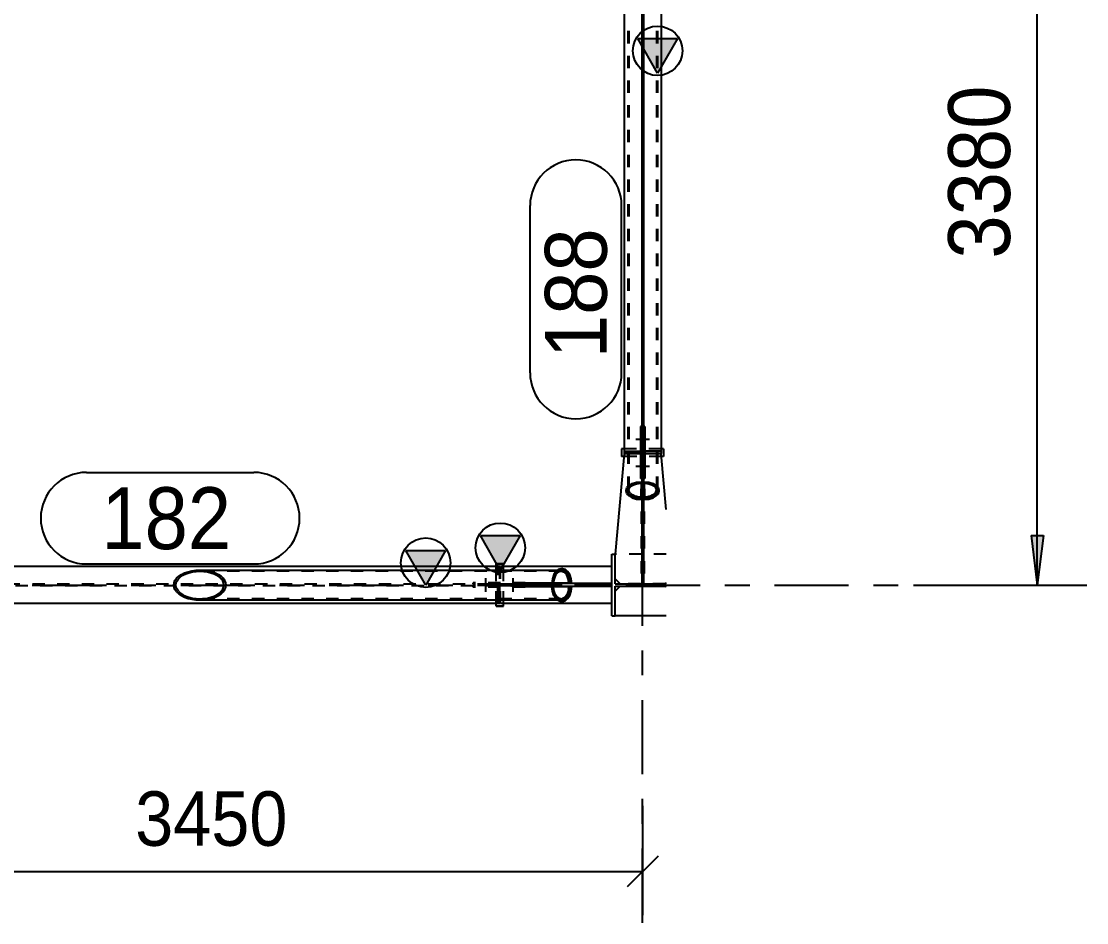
# Model space of a CAD drawing. Header units: millimetres. Extents: x 0 to 594, y 0 to 420.
# Drawn here: x 428.26 to 471.33, y 107.34 to 143.77 of the extents above; entities that cross this region are included whole.
import ezdxf

# ---------------------------------------------------------------- set-up
doc = ezdxf.new("R2010")
doc.units = ezdxf.units.MM
doc.header["$MEASUREMENT"] = 0
for name, pattern in [('XKITLINE00', [0]), ('XKITLINE02', [4, 2, -2]), ('XKITLINE03', [6, 3, -1, 1, -1]), ('XKITLINE04', [3, 0.5, -0.5, 0.5, -0.5, 0.5, -0.5])]:
    doc.linetypes.add(name, pattern=pattern)
for name, color, linetype in [('dimension', 7, 'Continuous'), ('grid', 7, 'Continuous'), ('mark', 7, 'Continuous'), ('part1', 7, 'Continuous')]:
    doc.layers.add(name, color=color, linetype=linetype)
doc.styles.add('STYLE_1', font='arial.ttf', dxfattribs={"height": 0.2})

# ---------------------------------------------------------------- blocks, each defined once
blk = doc.blocks.new('*D3365')
at = {"layer": 'grid', "color": 4, "linetype": 'XKITLINE03'}
blk.add_line((1247.14, 1660.143), (1630.763, 1660.143), dxfattribs=at)
blk = doc.blocks.new('*D3410')
at = {"layer": 'part1', "color": 0, "linetype": 'XKITLINE00'}
for p, q in [((1619.063, 1691.173), (1619.063, 1665.463)), ((1619.721, 1691.173), (1619.063, 1691.173)), ((1619.721, 1691.083), (1619.063, 1691.083)), ((1619.846, 1691.173), (1619.781, 1691.173)), ((1619.781, 1691.093), (1619.781, 1691.093)), ((1619.781, 1691.093), (1619.846, 1691.093)), ((1619.781, 1691.093), (1619.781, 1665.543)), ((1619.846, 1691.093), (1619.846, 1691.093)), ((1619.846, 1691.093), (1619.846, 1665.543)), ((1620.563, 1691.173), (1619.906, 1691.173)), ((1620.563, 1691.083), (1619.906, 1691.083)), ((1620.563, 1691.173), (1620.563, 1690.773)), ((1620.563, 1690.773), (1620.563, 1665.463)), ((1619.813, 1688.173), (1619.013, 1689.573)), ((1619.013, 1689.573), (1620.613, 1689.573)), ((1620.613, 1689.573), (1619.813, 1688.173)), ((1619.063, 1665.553), (1619.721, 1665.553)), ((1619.721, 1665.463), (1619.063, 1665.463)), ((1619.781, 1665.543), (1619.781, 1665.543)), ((1619.781, 1665.543), (1619.846, 1665.543)), ((1619.846, 1665.463), (1619.781, 1665.463)), ((1620.563, 1665.553), (1619.906, 1665.553)), ((1620.563, 1665.463), (1619.906, 1665.463))]:
    blk.add_line(p, q, dxfattribs=at)
at = {"layer": 'part1', "color": 2, "linetype": 'XKITLINE04'}
for p, q in [((1619.781, 1691.173), (1619.721, 1691.173)), ((1619.781, 1691.083), (1619.721, 1691.083)), ((1619.781, 1691.093), (1619.846, 1691.093)), ((1619.906, 1691.083), (1619.781, 1691.083)), ((1619.781, 1691.073), (1619.846, 1691.073)), ((1619.906, 1691.173), (1619.846, 1691.173)), ((1620.563, 1691.083), (1620.563, 1690.773)), ((1619.781, 1690.773), (1619.846, 1690.773)), ((1619.781, 1690.093), (1619.781, 1665.858)), ((1619.781, 1665.863), (1619.846, 1665.863)), ((1619.781, 1665.858), (1619.781, 1665.543)), ((1619.063, 1665.553), (1619.063, 1665.463)), ((1619.906, 1665.553), (1619.721, 1665.553)), ((1619.781, 1665.463), (1619.721, 1665.463)), ((1619.781, 1665.563), (1619.846, 1665.563)), ((1619.781, 1665.543), (1619.846, 1665.543)), ((1619.906, 1665.463), (1619.846, 1665.463))]:
    blk.add_line(p, q, dxfattribs=at)
at = {"layer": 'part1', "color": 0, "linetype": 'XKITLINE00'}
blk.add_circle((1619.813, 1689.073), 1, dxfattribs=at)
at = {"layer": 'part1', "color": 0}
blk.add_solid([(1619.013, 1689.573), (1620.613, 1689.573), (1619.013, 1689.573), (1619.813, 1688.173)], dxfattribs=at)
blk = doc.blocks.new('*D3411')
at = {"layer": 'part1', "color": 2, "linetype": 'XKITLINE04'}
for p, q in [((1619.208, 1682.535), (1619.208, 1663.982)), ((1619.258, 1682.535), (1619.258, 1663.982)), ((1620.368, 1682.535), (1620.368, 1663.982)), ((1620.418, 1682.535), (1620.418, 1663.982)), ((1619.743, 1666.025), (1619.813, 1666.028)), ((1619.743, 1666.025), (1619.743, 1663.676)), ((1619.743, 1666), (1619.813, 1666.003)), ((1619.883, 1666.025), (1619.813, 1666.028)), ((1619.883, 1666), (1619.813, 1666.003)), ((1619.883, 1666.025), (1619.883, 1663.676)), ((1619.743, 1665.44), (1619.813, 1665.438)), ((1619.743, 1665.415), (1619.813, 1665.412)), ((1619.813, 1665.438), (1619.883, 1665.44)), ((1619.813, 1665.412), (1619.883, 1665.415)), ((1619.238, 1664.077), (1619.274, 1664.122)), ((1619.274, 1664.122), (1619.324, 1664.163)), ((1619.286, 1664.069), (1619.319, 1664.11)), ((1619.319, 1664.11), (1619.364, 1664.148)), ((1619.324, 1664.163), (1619.386, 1664.2)), ((1619.364, 1664.148), (1619.421, 1664.182)), ((1619.386, 1664.2), (1619.458, 1664.231)), ((1619.421, 1664.182), (1619.487, 1664.21)), ((1619.458, 1664.231), (1619.539, 1664.256)), ((1619.487, 1664.21), (1619.561, 1664.234)), ((1619.539, 1664.256), (1619.626, 1664.275)), ((1619.561, 1664.234), (1619.642, 1664.251)), ((1619.626, 1664.275), (1619.719, 1664.286)), ((1619.642, 1664.251), (1619.727, 1664.261)), ((1619.719, 1664.286), (1619.743, 1664.287)), ((1619.727, 1664.261), (1619.743, 1664.262)), ((1619.883, 1664.287), (1619.908, 1664.286)), ((1619.883, 1664.262), (1619.9, 1664.261)), ((1619.9, 1664.261), (1619.985, 1664.251)), ((1619.908, 1664.286), (1620, 1664.275)), ((1619.985, 1664.251), (1620.065, 1664.234)), ((1620, 1664.275), (1620.088, 1664.256)), ((1620.065, 1664.234), (1620.14, 1664.21)), ((1620.088, 1664.256), (1620.169, 1664.231)), ((1620.14, 1664.21), (1620.206, 1664.182)), ((1620.169, 1664.231), (1620.241, 1664.2)), ((1620.206, 1664.182), (1620.262, 1664.148)), ((1620.241, 1664.2), (1620.303, 1664.163)), ((1620.262, 1664.148), (1620.308, 1664.11)), ((1620.303, 1664.163), (1620.352, 1664.122)), ((1620.341, 1664.069), (1620.308, 1664.11)), ((1620.389, 1664.077), (1620.352, 1664.122)), ((1619.208, 1663.982), (1619.216, 1664.03)), ((1619.216, 1663.934), (1619.208, 1663.982)), ((1619.216, 1664.03), (1619.238, 1664.077)), ((1619.238, 1663.887), (1619.216, 1663.934)), ((1619.274, 1663.842), (1619.238, 1663.887)), ((1619.258, 1663.982), (1619.265, 1664.026)), ((1619.265, 1663.938), (1619.258, 1663.982)), ((1619.265, 1664.026), (1619.286, 1664.069)), ((1619.286, 1663.894), (1619.265, 1663.938)), ((1619.274, 1663.842), (1619.324, 1663.801)), ((1619.319, 1663.853), (1619.286, 1663.894)), ((1619.319, 1663.853), (1619.364, 1663.816)), ((1619.324, 1663.801), (1619.386, 1663.764)), ((1619.364, 1663.816), (1619.421, 1663.782)), ((1619.386, 1663.764), (1619.458, 1663.732)), ((1619.421, 1663.782), (1619.487, 1663.753)), ((1619.458, 1663.732), (1619.539, 1663.707)), ((1619.487, 1663.753), (1619.561, 1663.73)), ((1619.539, 1663.707), (1619.626, 1663.689)), ((1619.561, 1663.73), (1619.642, 1663.713)), ((1619.626, 1663.689), (1619.719, 1663.677)), ((1619.642, 1663.713), (1619.727, 1663.703)), ((1619.719, 1663.677), (1619.743, 1663.676)), ((1619.727, 1663.703), (1619.743, 1663.702)), ((1619.883, 1663.702), (1619.9, 1663.703)), ((1619.883, 1663.676), (1619.908, 1663.677)), ((1619.9, 1663.703), (1619.985, 1663.713)), ((1619.908, 1663.677), (1620, 1663.689)), ((1619.985, 1663.713), (1620.065, 1663.73)), ((1620, 1663.689), (1620.088, 1663.707)), ((1620.065, 1663.73), (1620.14, 1663.753)), ((1620.088, 1663.707), (1620.169, 1663.732)), ((1620.14, 1663.753), (1620.206, 1663.782)), ((1620.169, 1663.732), (1620.241, 1663.764)), ((1620.206, 1663.782), (1620.262, 1663.816)), ((1620.241, 1663.764), (1620.303, 1663.801)), ((1620.262, 1663.816), (1620.308, 1663.853)), ((1620.303, 1663.801), (1620.352, 1663.842)), ((1620.308, 1663.853), (1620.341, 1663.894)), ((1620.362, 1664.026), (1620.341, 1664.069)), ((1620.341, 1663.894), (1620.362, 1663.938)), ((1620.352, 1663.842), (1620.389, 1663.887)), ((1620.368, 1663.982), (1620.362, 1664.026)), ((1620.362, 1663.938), (1620.368, 1663.982)), ((1620.411, 1664.03), (1620.389, 1664.077)), ((1620.389, 1663.887), (1620.411, 1663.934)), ((1620.418, 1663.982), (1620.411, 1664.03)), ((1620.411, 1663.934), (1620.418, 1663.982))]:
    blk.add_line(p, q, dxfattribs=at)
at = {"layer": 'part1', "color": 0, "linetype": 'XKITLINE00'}
for p, q in [((1620.418, 1680.833), (1619.618, 1682.233)), ((1619.618, 1682.233), (1621.218, 1682.233)), ((1621.218, 1682.233), (1620.418, 1680.833))]:
    blk.add_line(p, q, dxfattribs=at)
blk.add_circle((1620.418, 1681.733), 1, dxfattribs=at)
at = {"layer": 'part1', "color": 0}
blk.add_solid([(1619.618, 1682.233), (1621.218, 1682.233), (1619.618, 1682.233), (1620.418, 1680.833)], dxfattribs=at)
blk = doc.blocks.new('*D3747')
at = {"layer": 'part1', "color": 0, "linetype": 'XKITLINE00'}
for p, q in [((1619.063, 1665.443), (1618.703, 1661.393)), ((1619.721, 1665.443), (1619.063, 1665.443)), ((1619.783, 1665.443), (1619.781, 1665.443)), ((1619.846, 1665.443), (1619.843, 1665.443)), ((1620.563, 1665.443), (1619.906, 1665.443)), ((1620.763, 1663.196), (1620.563, 1665.443)), ((1618.903, 1660.188), (1618.703, 1660.388)), ((1620.763, 1660.227), (1620.723, 1660.188))]:
    blk.add_line(p, q, dxfattribs=at)
at = {"layer": 'part1', "color": 2, "linetype": 'XKITLINE04'}
for p, q in [((1620.563, 1665.443), (1619.063, 1665.443)), ((1619.843, 1665.443), (1619.783, 1665.443)), ((1619.906, 1665.443), (1619.846, 1665.443)), ((1618.703, 1660.388), (1618.703, 1661.393)), ((1618.703, 1660.388), (1618.703, 1661.393)), ((1620.723, 1660.188), (1618.903, 1660.188))]:
    blk.add_line(p, q, dxfattribs=at)
blk = doc.blocks.new('*D3748')
at = {"layer": 'part1', "color": 0, "linetype": 'XKITLINE00'}
for p, q in [((1619.783, 1665.443), (1619.843, 1665.443)), ((1619.783, 1665.443), (1619.783, 1660.188)), ((1619.843, 1665.443), (1619.843, 1660.188)), ((1619.783, 1660.188), (1619.843, 1660.188))]:
    blk.add_line(p, q, dxfattribs=at)
at = {"layer": 'part1', "color": 2, "linetype": 'XKITLINE04'}
for p, q in [((1619.783, 1665.443), (1619.843, 1665.443)), ((1619.783, 1665.143), (1619.843, 1665.143)), ((1619.783, 1660.388), (1619.843, 1660.388)), ((1619.783, 1660.188), (1619.843, 1660.188))]:
    blk.add_line(p, q, dxfattribs=at)
blk = doc.blocks.new('*D3749')
at = {"layer": 'part1', "color": 0, "linetype": 'XKITLINE00'}
for p, q in [((1619.721, 1666.543), (1619.721, 1664.443)), ((1619.781, 1666.543), (1619.721, 1666.543)), ((1619.781, 1666.543), (1619.781, 1664.443)), ((1619.781, 1664.443), (1619.721, 1664.443))]:
    blk.add_line(p, q, dxfattribs=at)
blk = doc.blocks.new('*D3750')
at = {"layer": 'part1', "color": 0, "linetype": 'XKITLINE00'}
for p, q in [((1619.846, 1666.543), (1619.846, 1664.443)), ((1619.906, 1666.543), (1619.846, 1666.543)), ((1619.906, 1666.543), (1619.906, 1664.443)), ((1619.906, 1664.443), (1619.846, 1664.443))]:
    blk.add_line(p, q, dxfattribs=at)
blk = doc.blocks.new('*D3751')
at = {"layer": 'part1', "color": 0, "linetype": 'XKITLINE00'}
for p, q in [((1618.963, 1665.643), (1618.963, 1665.343)), ((1619.063, 1665.643), (1618.963, 1665.643)), ((1620.663, 1665.643), (1620.563, 1665.643)), ((1620.663, 1665.643), (1620.663, 1665.343)), ((1619.054, 1665.343), (1618.963, 1665.343)), ((1620.663, 1665.343), (1620.572, 1665.343))]:
    blk.add_line(p, q, dxfattribs=at)
at = {"layer": 'part1', "color": 2, "linetype": 'XKITLINE04'}
for p, q in [((1620.563, 1665.643), (1619.063, 1665.643)), ((1620.572, 1665.343), (1619.054, 1665.343))]:
    blk.add_line(p, q, dxfattribs=at)
blk = doc.blocks.new('*D3752')
at = {"layer": 'part1', "color": 0, "linetype": 'XKITLINE00'}
blk.add_line((1619.538, 1666.043), (1620.088, 1666.043), dxfattribs=at)
blk.add_line((1619.538, 1666.043), (1620.088, 1666.043), dxfattribs=at)
blk.add_line((1619.538, 1666.043), (1620.088, 1666.043), dxfattribs=at)
blk = doc.blocks.new('*D3753')
at = {"layer": 'part1', "color": 0, "linetype": 'XKITLINE00'}
blk.add_line((1619.538, 1664.943), (1620.088, 1664.943), dxfattribs=at)
blk.add_line((1619.538, 1664.943), (1620.088, 1664.943), dxfattribs=at)
blk.add_line((1619.538, 1664.943), (1620.088, 1664.943), dxfattribs=at)
blk = doc.blocks.new('*D3783')
at = {"layer": 'grid', "color": 4, "linetype": 'XKITLINE03'}
blk.add_line((1619.813, 1646.495), (1619.813, 1724.317), dxfattribs=at)
blk = doc.blocks.new('*D3831')
at = {"layer": 'dimension', "color": 1, "linetype": 'XKITLINE00'}
for p, q in [((1585.313, 1657.205), (1585.313, 1646.803)), ((1619.813, 1651.217), (1619.813, 1646.803)), ((1585.936, 1649.185), (1584.691, 1647.941)), ((1620.436, 1649.185), (1619.191, 1647.941)), ((1585.313, 1648.563), (1619.813, 1648.563))]:
    blk.add_line(p, q, dxfattribs=at)
at = {"layer": 'dimension', "color": 1, "style": 'STYLE_1', "width": 0.9}
blk.add_text('3450', height=2.2, dxfattribs=at).set_placement((1599.3, 1649.603))
blk = doc.blocks.new('*D3832')
at = {"layer": 'part1', "color": 0, "linetype": 'XKITLINE00'}
for p, q in [((1611.043, 1660.143), (1610.243, 1661.543)), ((1610.243, 1661.543), (1611.843, 1661.543)), ((1611.843, 1661.543), (1611.043, 1660.143)), ((1589.083, 1659.393), (1589.083, 1660.893)), ((1589.173, 1660.893), (1589.083, 1660.893)), ((1614.043, 1660.893), (1589.173, 1660.893)), ((1589.173, 1659.393), (1589.173, 1660.893)), ((1613.953, 1660.748), (1613.953, 1660.893)), ((1614.043, 1660.748), (1614.043, 1660.893)), ((1614.043, 1659.393), (1589.083, 1659.393)), ((1613.953, 1659.393), (1613.953, 1659.538)), ((1614.043, 1659.393), (1614.043, 1659.538))]:
    blk.add_line(p, q, dxfattribs=at)
at = {"layer": 'part1', "color": 2, "linetype": 'XKITLINE04'}
for p, q in [((1613.953, 1660.893), (1589.173, 1660.893)), ((1613.953, 1659.538), (1613.953, 1660.748)), ((1614.043, 1659.393), (1614.043, 1660.748)), ((1589.163, 1660.11), (1589.163, 1660.175)), ((1613.643, 1660.175), (1589.163, 1660.175)), ((1613.963, 1660.11), (1589.163, 1660.11)), ((1589.479, 1660.11), (1589.163, 1660.11)), ((1589.183, 1660.11), (1589.183, 1660.175)), ((1589.483, 1660.11), (1589.483, 1660.175)), ((1613.643, 1660.11), (1613.643, 1660.175)), ((1613.643, 1660.175), (1613.648, 1660.175)), ((1613.963, 1660.175), (1613.643, 1660.175)), ((1613.943, 1660.11), (1613.943, 1660.175)), ((1613.963, 1660.11), (1613.963, 1660.175)), ((1614.043, 1659.538), (1614.043, 1660.175)), ((1613.953, 1659.393), (1589.083, 1659.393))]:
    blk.add_line(p, q, dxfattribs=at)
at = {"layer": 'part1', "color": 0, "linetype": 'XKITLINE00'}
blk.add_circle((1611.043, 1661.043), 1, dxfattribs=at)
at = {"layer": 'part1', "color": 0}
blk.add_solid([(1610.243, 1661.543), (1611.843, 1661.543), (1610.243, 1661.543), (1611.043, 1660.143)], dxfattribs=at)
blk = doc.blocks.new('*D3833')
at = {"layer": 'part1', "color": 0, "linetype": 'XKITLINE00'}
for p, q in [((1614.058, 1660.748), (1613.258, 1662.148)), ((1613.258, 1662.148), (1614.858, 1662.148)), ((1614.858, 1662.148), (1614.058, 1660.748)), ((1601.294, 1660.632), (1601.436, 1660.682)), ((1601.436, 1660.682), (1601.589, 1660.718)), ((1601.475, 1660.637), (1601.616, 1660.671)), ((1601.589, 1660.718), (1601.751, 1660.74)), ((1601.616, 1660.671), (1601.764, 1660.691)), ((1601.751, 1660.74), (1601.917, 1660.748)), ((1601.764, 1660.691), (1601.917, 1660.698)), ((1601.917, 1660.748), (1616.521, 1660.748)), ((1601.917, 1660.748), (1602.082, 1660.74)), ((1601.917, 1660.698), (1602.069, 1660.691)), ((1602.069, 1660.691), (1602.217, 1660.671)), ((1602.082, 1660.74), (1602.244, 1660.718)), ((1602.217, 1660.671), (1602.358, 1660.637)), ((1602.244, 1660.718), (1602.397, 1660.682)), ((1602.397, 1660.682), (1602.539, 1660.632)), ((1616.521, 1660.748), (1616.575, 1660.74)), ((1616.575, 1660.74), (1616.628, 1660.718)), ((1616.628, 1660.718), (1616.678, 1660.682)), ((1616.724, 1660.632), (1616.678, 1660.682)), ((1600.857, 1660.143), (1600.87, 1660.237)), ((1600.87, 1660.237), (1600.909, 1660.33)), ((1600.909, 1660.33), (1600.973, 1660.417)), ((1600.945, 1660.143), (1600.957, 1660.23)), ((1600.957, 1660.23), (1600.992, 1660.314)), ((1600.973, 1660.417), (1601.059, 1660.498)), ((1600.992, 1660.314), (1601.051, 1660.395)), ((1601.051, 1660.395), (1601.13, 1660.469)), ((1601.059, 1660.498), (1601.167, 1660.571)), ((1601.13, 1660.469), (1601.229, 1660.535)), ((1601.167, 1660.571), (1601.294, 1660.632)), ((1601.229, 1660.535), (1601.345, 1660.592)), ((1601.345, 1660.592), (1601.475, 1660.637)), ((1602.358, 1660.637), (1602.488, 1660.592)), ((1602.488, 1660.592), (1602.604, 1660.535)), ((1602.539, 1660.632), (1602.666, 1660.571)), ((1602.604, 1660.535), (1602.703, 1660.469)), ((1602.666, 1660.571), (1602.774, 1660.498)), ((1602.703, 1660.469), (1602.782, 1660.395)), ((1602.774, 1660.498), (1602.86, 1660.417)), ((1602.841, 1660.314), (1602.782, 1660.395)), ((1602.876, 1660.23), (1602.841, 1660.314)), ((1602.924, 1660.33), (1602.86, 1660.417)), ((1602.888, 1660.143), (1602.876, 1660.23)), ((1602.963, 1660.237), (1602.924, 1660.33)), ((1602.976, 1660.143), (1602.963, 1660.237)), ((1616.765, 1660.571), (1616.724, 1660.632)), ((1616.8, 1660.498), (1616.765, 1660.571)), ((1616.829, 1660.417), (1616.8, 1660.498)), ((1616.849, 1660.33), (1616.829, 1660.417)), ((1616.862, 1660.237), (1616.849, 1660.33)), ((1616.863, 1660.213), (1616.862, 1660.237)), ((1600.87, 1660.048), (1600.857, 1660.143)), ((1600.909, 1659.956), (1600.87, 1660.048)), ((1600.973, 1659.868), (1600.909, 1659.956)), ((1600.957, 1660.056), (1600.945, 1660.143)), ((1600.992, 1659.971), (1600.957, 1660.056)), ((1600.973, 1659.868), (1601.059, 1659.787)), ((1601.051, 1659.891), (1600.992, 1659.971)), ((1601.051, 1659.891), (1601.13, 1659.817)), ((1601.13, 1659.817), (1601.229, 1659.75)), ((1602.604, 1659.75), (1602.703, 1659.817)), ((1602.703, 1659.817), (1602.782, 1659.891)), ((1602.774, 1659.787), (1602.86, 1659.868)), ((1602.782, 1659.891), (1602.841, 1659.971)), ((1602.841, 1659.971), (1602.876, 1660.056)), ((1602.86, 1659.868), (1602.924, 1659.956)), ((1602.876, 1660.056), (1602.888, 1660.143)), ((1602.924, 1659.956), (1602.963, 1660.048)), ((1602.963, 1660.048), (1602.976, 1660.143)), ((1615.208, 1660.143), (1615.205, 1660.213)), ((1616.863, 1660.213), (1615.205, 1660.213)), ((1615.205, 1660.073), (1615.208, 1660.143)), ((1616.863, 1660.073), (1615.205, 1660.073)), ((1616.8, 1659.787), (1616.829, 1659.868)), ((1616.829, 1659.868), (1616.849, 1659.956)), ((1616.849, 1659.956), (1616.862, 1660.048)), ((1616.862, 1660.048), (1616.863, 1660.073)), ((1601.059, 1659.787), (1601.167, 1659.715)), ((1601.167, 1659.715), (1601.294, 1659.653)), ((1601.229, 1659.75), (1601.345, 1659.694)), ((1601.294, 1659.653), (1601.436, 1659.604)), ((1601.345, 1659.694), (1601.475, 1659.648)), ((1601.436, 1659.604), (1601.589, 1659.567)), ((1601.475, 1659.648), (1601.616, 1659.615)), ((1601.589, 1659.567), (1601.751, 1659.545)), ((1601.616, 1659.615), (1601.764, 1659.595)), ((1601.751, 1659.545), (1601.917, 1659.538)), ((1601.764, 1659.595), (1601.917, 1659.588)), ((1601.917, 1659.588), (1602.069, 1659.595)), ((1601.917, 1659.538), (1602.082, 1659.545)), ((1601.917, 1659.538), (1616.521, 1659.538)), ((1602.069, 1659.595), (1602.217, 1659.615)), ((1602.082, 1659.545), (1602.244, 1659.567)), ((1602.217, 1659.615), (1602.358, 1659.648)), ((1602.244, 1659.567), (1602.397, 1659.604)), ((1602.358, 1659.648), (1602.488, 1659.694)), ((1602.397, 1659.604), (1602.539, 1659.653)), ((1602.488, 1659.694), (1602.604, 1659.75)), ((1602.539, 1659.653), (1602.666, 1659.715)), ((1602.666, 1659.715), (1602.774, 1659.787)), ((1616.521, 1659.538), (1616.575, 1659.545)), ((1616.575, 1659.545), (1616.628, 1659.567)), ((1616.628, 1659.567), (1616.678, 1659.604)), ((1616.678, 1659.604), (1616.724, 1659.653)), ((1616.724, 1659.653), (1616.765, 1659.715)), ((1616.765, 1659.715), (1616.8, 1659.787))]:
    blk.add_line(p, q, dxfattribs=at)
at = {"layer": 'part1', "color": 2, "linetype": 'XKITLINE04'}
for p, q in [((1616.521, 1660.698), (1601.917, 1660.698)), ((1616.318, 1660.632), (1616.364, 1660.682)), ((1616.414, 1660.718), (1616.364, 1660.682)), ((1616.377, 1660.637), (1616.423, 1660.671)), ((1616.414, 1660.718), (1616.467, 1660.74)), ((1616.471, 1660.691), (1616.423, 1660.671)), ((1616.467, 1660.74), (1616.521, 1660.748)), ((1616.471, 1660.691), (1616.521, 1660.698)), ((1616.521, 1660.698), (1616.57, 1660.691)), ((1616.57, 1660.691), (1616.619, 1660.671)), ((1616.619, 1660.671), (1616.665, 1660.637)), ((1616.178, 1660.213), (1616.179, 1660.237)), ((1616.179, 1660.237), (1616.192, 1660.33)), ((1616.192, 1660.33), (1616.213, 1660.417)), ((1616.207, 1660.213), (1616.208, 1660.23)), ((1616.208, 1660.23), (1616.209, 1660.237)), ((1616.209, 1660.237), (1616.219, 1660.314)), ((1616.213, 1660.417), (1616.241, 1660.498)), ((1616.238, 1660.395), (1616.219, 1660.314)), ((1616.264, 1660.469), (1616.238, 1660.395)), ((1616.241, 1660.498), (1616.276, 1660.571)), ((1616.297, 1660.535), (1616.264, 1660.469)), ((1616.276, 1660.571), (1616.318, 1660.632)), ((1616.334, 1660.592), (1616.297, 1660.535)), ((1616.377, 1660.637), (1616.334, 1660.592)), ((1616.707, 1660.592), (1616.665, 1660.637)), ((1616.745, 1660.535), (1616.707, 1660.592)), ((1616.777, 1660.469), (1616.745, 1660.535)), ((1616.803, 1660.395), (1616.777, 1660.469)), ((1616.822, 1660.314), (1616.803, 1660.395)), ((1616.833, 1660.237), (1616.822, 1660.314)), ((1616.834, 1660.23), (1616.833, 1660.237)), ((1616.835, 1660.213), (1616.834, 1660.23)), ((1614.517, 1660.143), (1614.52, 1660.213)), ((1614.52, 1660.073), (1614.517, 1660.143)), ((1615.205, 1660.213), (1614.52, 1660.213)), ((1615.205, 1660.073), (1614.52, 1660.073)), ((1614.546, 1660.143), (1614.549, 1660.213)), ((1614.549, 1660.073), (1614.546, 1660.143)), ((1615.179, 1660.143), (1615.176, 1660.213)), ((1615.176, 1660.073), (1615.179, 1660.143)), ((1616.179, 1660.048), (1616.178, 1660.073)), ((1616.192, 1659.956), (1616.179, 1660.048)), ((1616.213, 1659.868), (1616.192, 1659.956)), ((1616.208, 1660.056), (1616.207, 1660.073)), ((1616.219, 1659.971), (1616.208, 1660.056)), ((1616.241, 1659.787), (1616.213, 1659.868)), ((1616.238, 1659.891), (1616.219, 1659.971)), ((1616.264, 1659.817), (1616.238, 1659.891)), ((1616.297, 1659.75), (1616.264, 1659.817)), ((1616.777, 1659.817), (1616.745, 1659.75)), ((1616.803, 1659.891), (1616.777, 1659.817)), ((1616.822, 1659.971), (1616.803, 1659.891)), ((1616.822, 1659.971), (1616.834, 1660.056)), ((1616.834, 1660.056), (1616.835, 1660.073)), ((1616.521, 1659.588), (1601.917, 1659.588)), ((1616.276, 1659.715), (1616.241, 1659.787)), ((1616.318, 1659.653), (1616.276, 1659.715)), ((1616.334, 1659.694), (1616.297, 1659.75)), ((1616.364, 1659.604), (1616.318, 1659.653)), ((1616.372, 1659.653), (1616.334, 1659.694)), ((1616.364, 1659.604), (1616.414, 1659.567)), ((1616.377, 1659.648), (1616.372, 1659.653)), ((1616.377, 1659.648), (1616.423, 1659.615)), ((1616.414, 1659.567), (1616.467, 1659.545)), ((1616.423, 1659.615), (1616.471, 1659.595)), ((1616.467, 1659.545), (1616.521, 1659.538)), ((1616.471, 1659.595), (1616.521, 1659.588)), ((1616.521, 1659.588), (1616.57, 1659.595)), ((1616.619, 1659.615), (1616.57, 1659.595)), ((1616.619, 1659.615), (1616.665, 1659.648)), ((1616.665, 1659.648), (1616.669, 1659.653)), ((1616.669, 1659.653), (1616.707, 1659.694)), ((1616.745, 1659.75), (1616.707, 1659.694))]:
    blk.add_line(p, q, dxfattribs=at)
at = {"layer": 'part1', "color": 0, "linetype": 'XKITLINE00'}
blk.add_circle((1614.058, 1661.648), 1, dxfattribs=at)
at = {"layer": 'part1', "color": 0}
blk.add_solid([(1613.258, 1662.148), (1614.858, 1662.148), (1613.258, 1662.148), (1614.058, 1660.748)], dxfattribs=at)
blk = doc.blocks.new('*D3834')
at = {"layer": 'part1', "color": 2, "linetype": 'XKITLINE04'}
for p, q in [((1618.903, 1660.098), (1618.703, 1659.898)), ((1618.703, 1658.893), (1618.703, 1659.898)), ((1620.723, 1660.098), (1618.903, 1660.098)), ((1620.763, 1660.058), (1620.723, 1660.098)), ((1620.763, 1658.893), (1618.703, 1658.893))]:
    blk.add_line(p, q, dxfattribs=at)
blk = doc.blocks.new('*D3835')
at = {"layer": 'part1', "color": 2, "linetype": 'XKITLINE04'}
for p, q in [((1618.903, 1660.098), (1618.703, 1659.898)), ((1618.703, 1658.893), (1618.703, 1659.898)), ((1620.723, 1660.098), (1618.903, 1660.098)), ((1620.763, 1660.058), (1620.723, 1660.098)), ((1620.763, 1658.893), (1618.703, 1658.893))]:
    blk.add_line(p, q, dxfattribs=at)
blk = doc.blocks.new('*D3836')
at = {"layer": 'part1', "color": 2, "linetype": 'XKITLINE04'}
for p, q in [((1620.763, 1661.393), (1618.703, 1661.393)), ((1618.703, 1660.388), (1618.703, 1661.393)), ((1618.903, 1660.188), (1618.703, 1660.388)), ((1620.763, 1660.227), (1620.723, 1660.188)), ((1620.723, 1660.188), (1618.903, 1660.188))]:
    blk.add_line(p, q, dxfattribs=at)
blk = doc.blocks.new('*D3837')
at = {"layer": 'part1', "color": 2, "linetype": 'XKITLINE04'}
for p, q in [((1618.903, 1660.098), (1618.703, 1659.898)), ((1618.703, 1658.893), (1618.703, 1659.898)), ((1620.723, 1660.098), (1618.903, 1660.098)), ((1620.763, 1660.058), (1620.723, 1660.098)), ((1620.763, 1658.893), (1618.703, 1658.893))]:
    blk.add_line(p, q, dxfattribs=at)
blk = doc.blocks.new('*D3838')
at = {"layer": 'part1', "color": 2, "linetype": 'XKITLINE04'}
for p, q in [((1618.413, 1660.203), (1614.422, 1660.203)), ((1614.422, 1660.083), (1614.422, 1660.203)), ((1618.413, 1660.083), (1614.422, 1660.083)), ((1618.363, 1660.083), (1618.363, 1660.203))]:
    blk.add_line(p, q, dxfattribs=at)
blk = doc.blocks.new('*D3839')
at = {"layer": 'part1', "color": 2, "linetype": 'XKITLINE04'}
for p, q in [((1616.309, 1660.694), (1616.226, 1660.562)), ((1616.358, 1660.694), (1616.275, 1660.562)), ((1616.373, 1660.748), (1616.309, 1660.694)), ((1616.459, 1660.779), (1616.358, 1660.694)), ((1616.57, 1660.808), (1616.459, 1660.779)), ((1616.169, 1660.393), (1616.144, 1660.213)), ((1616.226, 1660.562), (1616.169, 1660.393)), ((1616.169, 1660.393), (1616.218, 1660.393)), ((1616.218, 1660.393), (1616.192, 1660.203)), ((1616.275, 1660.562), (1616.218, 1660.393)), ((1616.948, 1660.203), (1616.143, 1660.203))]:
    blk.add_line(p, q, dxfattribs=at)
at = {"layer": 'part1', "color": 0, "linetype": 'XKITLINE00'}
for p, q in [((1616.41, 1660.779), (1616.373, 1660.748)), ((1616.41, 1660.779), (1616.521, 1660.808)), ((1616.521, 1660.808), (1616.632, 1660.779)), ((1616.521, 1660.808), (1616.57, 1660.808)), ((1616.57, 1660.808), (1616.681, 1660.779)), ((1616.632, 1660.779), (1616.733, 1660.694)), ((1616.681, 1660.779), (1616.782, 1660.694)), ((1616.815, 1660.562), (1616.733, 1660.694)), ((1616.865, 1660.562), (1616.782, 1660.694)), ((1616.872, 1660.393), (1616.815, 1660.562)), ((1616.922, 1660.393), (1616.865, 1660.562)), ((1616.899, 1660.203), (1616.872, 1660.393)), ((1616.872, 1660.393), (1616.922, 1660.393)), ((1616.948, 1660.203), (1616.922, 1660.393)), ((1616.144, 1660.213), (1616.143, 1660.203))]:
    blk.add_line(p, q, dxfattribs=at)
blk = doc.blocks.new('*D3840')
at = {"layer": 'part1', "color": 2, "linetype": 'XKITLINE04'}
for p, q in [((1616.948, 1660.083), (1616.143, 1660.083)), ((1616.169, 1659.892), (1616.144, 1660.073)), ((1616.169, 1659.892), (1616.218, 1659.892)), ((1616.226, 1659.723), (1616.169, 1659.892)), ((1616.218, 1659.892), (1616.192, 1660.083)), ((1616.275, 1659.723), (1616.218, 1659.892)), ((1616.309, 1659.591), (1616.226, 1659.723)), ((1616.358, 1659.591), (1616.275, 1659.723)), ((1616.373, 1659.538), (1616.309, 1659.591)), ((1616.459, 1659.507), (1616.358, 1659.591)), ((1616.57, 1659.478), (1616.459, 1659.507))]:
    blk.add_line(p, q, dxfattribs=at)
at = {"layer": 'part1', "color": 0, "linetype": 'XKITLINE00'}
for p, q in [((1616.144, 1660.073), (1616.143, 1660.083)), ((1616.815, 1659.723), (1616.872, 1659.892)), ((1616.865, 1659.723), (1616.922, 1659.892)), ((1616.872, 1659.892), (1616.899, 1660.083)), ((1616.872, 1659.892), (1616.922, 1659.892)), ((1616.922, 1659.892), (1616.948, 1660.083)), ((1616.41, 1659.507), (1616.373, 1659.538)), ((1616.41, 1659.507), (1616.521, 1659.478)), ((1616.521, 1659.478), (1616.632, 1659.507)), ((1616.521, 1659.478), (1616.57, 1659.478)), ((1616.57, 1659.478), (1616.681, 1659.507)), ((1616.632, 1659.507), (1616.733, 1659.591)), ((1616.681, 1659.507), (1616.782, 1659.591)), ((1616.733, 1659.591), (1616.815, 1659.723)), ((1616.782, 1659.591), (1616.865, 1659.723))]:
    blk.add_line(p, q, dxfattribs=at)
blk = doc.blocks.new('*D3841')
at = {"layer": 'part1', "color": 2, "linetype": 'XKITLINE04'}
for p, q in [((1614.419, 1660.083), (1614.419, 1660.203)), ((1614.419, 1660.083), (1614.419, 1660.203)), ((1614.419, 1660.203), (1614.419, 1660.203)), ((1615.205, 1660.203), (1614.419, 1660.203)), ((1614.419, 1660.083), (1614.419, 1660.083)), ((1615.205, 1660.083), (1614.419, 1660.083)), ((1618.363, 1660.083), (1618.363, 1660.203)), ((1618.563, 1660.083), (1618.563, 1660.203)), ((1618.563, 1660.083), (1618.563, 1660.203))]:
    blk.add_line(p, q, dxfattribs=at)
at = {"layer": 'part1', "color": 0, "linetype": 'XKITLINE00'}
for p, q in [((1618.563, 1660.203), (1615.205, 1660.203)), ((1618.563, 1660.083), (1615.205, 1660.083)), ((1615.339, 1660.083), (1615.339, 1660.203))]:
    blk.add_line(p, q, dxfattribs=at)
blk = doc.blocks.new('*D3842')
at = {"layer": 'part1', "color": 0, "linetype": 'XKITLINE00'}
for p, q in [((1618.563, 1660.893), (1614.063, 1660.893)), ((1614.063, 1660.748), (1614.063, 1660.893)), ((1614.063, 1659.393), (1614.063, 1659.538)), ((1618.563, 1659.393), (1614.063, 1659.393))]:
    blk.add_line(p, q, dxfattribs=at)
at = {"layer": 'part1', "color": 2, "linetype": 'XKITLINE04'}
for p, q in [((1614.063, 1660.74), (1614.063, 1660.748)), ((1614.063, 1659.393), (1614.063, 1660.748)), ((1618.563, 1659.393), (1618.563, 1660.893)), ((1618.563, 1660.175), (1614.063, 1660.175)), ((1618.563, 1660.11), (1614.063, 1660.11)), ((1614.363, 1660.11), (1614.363, 1660.175))]:
    blk.add_line(p, q, dxfattribs=at)
blk = doc.blocks.new('*D3843')
at = {"layer": 'part1', "color": 0, "linetype": 'XKITLINE00'}
for p, q in [((1618.563, 1661.393), (1618.703, 1661.393)), ((1618.563, 1658.893), (1618.563, 1661.393)), ((1618.703, 1660.188), (1618.703, 1661.393)), ((1618.703, 1660.188), (1620.763, 1660.188)), ((1618.703, 1660.098), (1620.763, 1660.098)), ((1618.703, 1658.893), (1618.703, 1660.098)), ((1618.563, 1658.893), (1618.703, 1658.893))]:
    blk.add_line(p, q, dxfattribs=at)
blk = doc.blocks.new('*D3868')
at = {"layer": 'part1', "color": 2, "linetype": 'XKITLINE04'}
for p, q in [((1619.873, 1664.319), (1619.873, 1663.593)), ((1619.873, 1664.319), (1620.064, 1664.295)), ((1619.873, 1664.267), (1620.064, 1664.244)), ((1620.064, 1664.295), (1620.233, 1664.245)), ((1620.064, 1664.244), (1620.064, 1664.295)), ((1620.064, 1664.244), (1620.233, 1664.193)), ((1620.233, 1664.245), (1620.365, 1664.171)), ((1620.233, 1664.193), (1620.365, 1664.119)), ((1620.449, 1664.081), (1620.365, 1664.171)), ((1620.449, 1664.029), (1620.365, 1664.119)), ((1620.064, 1663.668), (1620.233, 1663.719)), ((1620.233, 1663.719), (1620.365, 1663.793)), ((1620.233, 1663.667), (1620.365, 1663.741)), ((1620.365, 1663.793), (1620.449, 1663.883)), ((1620.365, 1663.741), (1620.449, 1663.831)), ((1620.478, 1663.982), (1620.449, 1664.081)), ((1620.478, 1663.93), (1620.449, 1664.029)), ((1620.449, 1663.883), (1620.478, 1663.982)), ((1620.449, 1663.831), (1620.478, 1663.93)), ((1620.478, 1663.93), (1620.478, 1663.982)), ((1619.873, 1663.645), (1620.064, 1663.668)), ((1619.873, 1663.593), (1620.064, 1663.616)), ((1620.064, 1663.616), (1620.064, 1663.668)), ((1620.064, 1663.616), (1620.233, 1663.667))]:
    blk.add_line(p, q, dxfattribs=at)
blk = doc.blocks.new('*D3869')
at = {"layer": 'part1', "color": 2, "linetype": 'XKITLINE04'}
for p, q in [((1619.177, 1664.081), (1619.262, 1664.171)), ((1619.177, 1664.029), (1619.262, 1664.119)), ((1619.262, 1664.171), (1619.394, 1664.245)), ((1619.262, 1664.119), (1619.394, 1664.193)), ((1619.394, 1664.245), (1619.563, 1664.295)), ((1619.394, 1664.193), (1619.563, 1664.244)), ((1619.563, 1664.295), (1619.753, 1664.319)), ((1619.563, 1664.244), (1619.563, 1664.295)), ((1619.563, 1664.244), (1619.753, 1664.267)), ((1619.753, 1664.319), (1619.753, 1663.593)), ((1619.148, 1663.982), (1619.177, 1664.081)), ((1619.148, 1663.93), (1619.177, 1664.029)), ((1619.148, 1663.93), (1619.148, 1663.982)), ((1619.177, 1663.883), (1619.148, 1663.982)), ((1619.177, 1663.831), (1619.148, 1663.93)), ((1619.262, 1663.793), (1619.177, 1663.883)), ((1619.262, 1663.741), (1619.177, 1663.831)), ((1619.262, 1663.793), (1619.394, 1663.719)), ((1619.262, 1663.741), (1619.394, 1663.667)), ((1619.394, 1663.719), (1619.563, 1663.668)), ((1619.394, 1663.667), (1619.563, 1663.616)), ((1619.563, 1663.616), (1619.563, 1663.668)), ((1619.563, 1663.668), (1619.753, 1663.645)), ((1619.563, 1663.616), (1619.753, 1663.593))]:
    blk.add_line(p, q, dxfattribs=at)
blk = doc.blocks.new('*D3870')
at = {"layer": 'part1', "color": 2, "linetype": 'XKITLINE04'}
for p, q in [((1619.753, 1666.113), (1619.753, 1660.188)), ((1619.753, 1666.113), (1619.873, 1666.113)), ((1619.873, 1666.113), (1619.873, 1660.188)), ((1619.753, 1665.293), (1619.873, 1665.293)), ((1619.873, 1665.245), (1619.753, 1665.245)), ((1619.873, 1660.388), (1619.753, 1660.388)), ((1619.753, 1660.188), (1619.873, 1660.188)), ((1619.753, 1660.188), (1619.873, 1660.188))]:
    blk.add_line(p, q, dxfattribs=at)
blk = doc.blocks.new('*D3877')
at = {"layer": 'mark', "color": 1, "linetype": 'XKITLINE00'}
for p, q in [((1615.263, 1668.713), (1615.263, 1675.475)), ((1618.963, 1668.713), (1618.963, 1675.475))]:
    blk.add_line(p, q, dxfattribs=at)
for centre, start, end in [((1617.113, 1675.475), 0, 180), ((1617.113, 1668.713), 180, 0)]:
    blk.add_arc(centre, 1.85, start, end, dxfattribs=at)
at = {"layer": 'mark', "color": 1, "style": 'STYLE_1', "width": 0.9}
blk.add_text('188', height=2.5, rotation=90.0002, dxfattribs=at).set_placement((1618.363, 1669.313))
blk = doc.blocks.new('*D3879')
at = {"layer": 'part1', "color": 0, "linetype": 'XKITLINE00'}
for p, q in [((1618.903, 1660.098), (1618.703, 1659.898)), ((1620.763, 1660.058), (1620.723, 1660.098)), ((1620.763, 1658.893), (1618.703, 1658.893))]:
    blk.add_line(p, q, dxfattribs=at)
at = {"layer": 'part1', "color": 2, "linetype": 'XKITLINE04'}
for p, q in [((1618.703, 1658.893), (1618.703, 1659.898)), ((1620.723, 1660.098), (1618.903, 1660.098))]:
    blk.add_line(p, q, dxfattribs=at)
blk = doc.blocks.new('*D3884')
at = {"layer": 'mark', "color": 1, "linetype": 'XKITLINE00'}
for p, q in [((1597.333, 1664.693), (1604.096, 1664.693)), ((1597.333, 1660.993), (1604.096, 1660.993))]:
    blk.add_line(p, q, dxfattribs=at)
for centre, start, end in [((1597.333, 1662.843), 90, -90), ((1604.096, 1662.843), -90, 90)]:
    blk.add_arc(centre, 1.85, start, end, dxfattribs=at)
at = {"layer": 'mark', "color": 1, "style": 'STYLE_1', "width": 0.9}
blk.add_text('182', height=2.5, dxfattribs=at).set_placement((1597.933, 1661.593))
blk = doc.blocks.new('*D3893')
at = {"layer": 'part1', "color": 0, "linetype": 'XKITLINE02'}
blk.add_line((1613.463, 1660.418), (1613.463, 1659.868), dxfattribs=at)
blk.add_line((1613.463, 1660.418), (1613.463, 1659.868), dxfattribs=at)
blk.add_line((1613.463, 1660.418), (1613.463, 1659.868), dxfattribs=at)
blk = doc.blocks.new('*D3894')
at = {"layer": 'part1', "color": 0, "linetype": 'XKITLINE02'}
blk.add_line((1614.563, 1660.418), (1614.563, 1659.868), dxfattribs=at)
blk.add_line((1614.563, 1660.418), (1614.563, 1659.868), dxfattribs=at)
blk.add_line((1614.563, 1660.418), (1614.563, 1659.868), dxfattribs=at)
blk = doc.blocks.new('*D3895')
at = {"layer": 'part1', "color": 2, "linetype": 'XKITLINE04'}
for p, q in [((1613.893, 1659.293), (1613.893, 1660.993)), ((1613.893, 1660.993), (1614.193, 1660.993)), ((1614.193, 1659.293), (1614.193, 1660.993)), ((1613.893, 1659.293), (1614.193, 1659.293))]:
    blk.add_line(p, q, dxfattribs=at)
blk = doc.blocks.new('*D3896')
at = {"layer": 'part1', "color": 0, "linetype": 'XKITLINE00'}
for p, q in [((1614.193, 1660.993), (1613.893, 1660.993)), ((1613.893, 1660.893), (1613.893, 1660.993)), ((1614.193, 1660.893), (1614.193, 1660.993)), ((1613.893, 1659.293), (1613.893, 1659.393)), ((1614.193, 1659.293), (1614.193, 1659.393)), ((1614.193, 1659.293), (1613.893, 1659.293))]:
    blk.add_line(p, q, dxfattribs=at)
at = {"layer": 'part1', "color": 2, "linetype": 'XKITLINE04'}
for p, q in [((1613.893, 1659.393), (1613.893, 1660.893)), ((1614.193, 1659.393), (1614.193, 1660.893))]:
    blk.add_line(p, q, dxfattribs=at)
blk = doc.blocks.new('*D3897')
at = {"layer": 'part1', "color": 2, "linetype": 'XKITLINE04'}
for p, q in [((1615.063, 1660.11), (1612.963, 1660.11)), ((1612.963, 1660.05), (1612.963, 1660.11)), ((1615.063, 1660.05), (1612.963, 1660.05)), ((1615.063, 1660.05), (1615.063, 1660.11))]:
    blk.add_line(p, q, dxfattribs=at)
blk = doc.blocks.new('*D3898')
at = {"layer": 'part1', "color": 2, "linetype": 'XKITLINE04'}
for p, q in [((1615.063, 1660.235), (1612.963, 1660.235)), ((1612.963, 1660.175), (1612.963, 1660.235)), ((1615.063, 1660.175), (1615.063, 1660.235)), ((1615.063, 1660.175), (1612.963, 1660.175))]:
    blk.add_line(p, q, dxfattribs=at)
blk = doc.blocks.new('*D3899')
at = {"layer": 'part1', "color": 2, "linetype": 'XKITLINE04'}
for p, q in [((1620.763, 1661.393), (1618.703, 1661.393)), ((1618.703, 1660.388), (1618.703, 1661.393)), ((1618.903, 1660.188), (1618.703, 1660.388)), ((1620.763, 1660.227), (1620.723, 1660.188)), ((1620.723, 1660.188), (1618.903, 1660.188))]:
    blk.add_line(p, q, dxfattribs=at)
blk = doc.blocks.new('*D3900')
at = {"layer": 'part1', "color": 2, "linetype": 'XKITLINE04'}
for p, q in [((1618.903, 1660.098), (1618.703, 1659.898)), ((1618.703, 1658.893), (1618.703, 1659.898)), ((1620.723, 1660.098), (1618.903, 1660.098)), ((1620.763, 1660.058), (1620.723, 1660.098)), ((1620.763, 1658.893), (1618.703, 1658.893))]:
    blk.add_line(p, q, dxfattribs=at)
blk = doc.blocks.new('*D3901')
at = {"layer": 'part1', "color": 2, "linetype": 'XKITLINE04'}
for p, q in [((1620.763, 1661.393), (1618.703, 1661.393)), ((1618.703, 1660.388), (1618.703, 1661.393)), ((1618.903, 1660.188), (1618.703, 1660.388)), ((1620.763, 1660.227), (1620.723, 1660.188)), ((1620.723, 1660.188), (1618.903, 1660.188))]:
    blk.add_line(p, q, dxfattribs=at)
blk = doc.blocks.new('*D2827')
at = {"layer": 'dimension', "color": 1, "linetype": 'XKITLINE00'}
for p, q in [((1635.543, 1870.376), (1642.543, 1870.376)), ((1640.293, 1868.376), (1640.543, 1870.376)), ((1640.543, 1836.576), (1640.543, 1870.376)), ((1640.793, 1868.376), (1640.543, 1870.376)), ((1640.793, 1868.376), (1640.293, 1868.376)), ((1640.293, 1838.576), (1640.543, 1836.576)), ((1640.293, 1838.576), (1640.793, 1838.576)), ((1640.793, 1838.576), (1640.543, 1836.576)), ((1635.543, 1836.576), (1642.543, 1836.576))]:
    blk.add_line(p, q, dxfattribs=at)
at = {"layer": 'dimension', "color": 1}
for points in [[(1640.543, 1870.376), (1640.793, 1868.376), (1640.543, 1870.376), (1640.293, 1868.376)], [(1640.543, 1836.576), (1640.293, 1838.576), (1640.543, 1836.576), (1640.793, 1838.576)]]:
    blk.add_solid(points, dxfattribs=at)
at = {"layer": 'dimension', "color": 1, "style": 'STYLE_1', "width": 0.9}
blk.add_text('3380', height=2.5, rotation=90.0002, dxfattribs=at).set_placement((1639.443, 1849.768))

msp = doc.modelspace()

# ---------------------------------------------------------------- block references
at = {"layer": 'dimension'}
for name, p in [('*D2827', (-1171.214, -1715.584)), ('*D3831', (-1166.435, -1539.151))]:
    msp.add_blockref(name, p, dxfattribs=at)
at = {"layer": 'grid'}
for name in ['*D3783', '*D3365']:
    msp.add_blockref(name, (-1166.435, -1539.151), dxfattribs=at)
at = {"layer": 'mark'}
for name in ['*D3877', '*D3884']:
    msp.add_blockref(name, (-1166.435, -1539.151), dxfattribs=at)
at = {"layer": 'part1'}
for name in ['*D3410', '*D3411', '*D3749', '*D3750', '*D3752', '*D3870', '*D3747', '*D3751', '*D3748', '*D3753', '*D3869', '*D3868', '*D3833', '*D3832', '*D3843', '*D3836', '*D3899', '*D3901', '*D3895', '*D3896', '*D3842', '*D3839', '*D3898', '*D3893', '*D3841', '*D3838', '*D3894', '*D3897', '*D3840', '*D3834', '*D3835', '*D3837', '*D3879', '*D3900']:
    msp.add_blockref(name, (-1166.435, -1539.151), dxfattribs=at)

doc.saveas('drawing.dxf')
